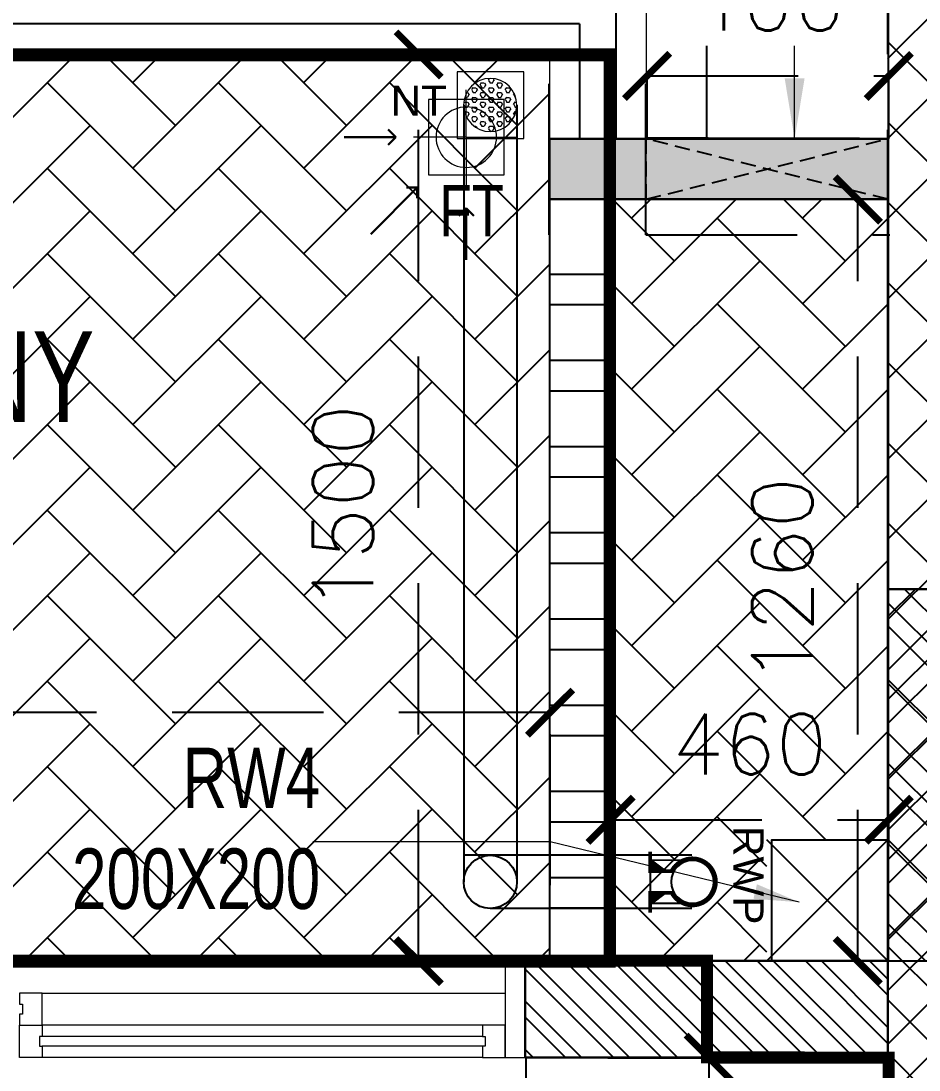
# Model space of a CAD drawing. Header units: millimetres. Extents: x 1135099 to 1230264, y -5736945 to -5695799.
# Drawn here: x 1224477 to 1225962, y -5710094 to -5708359 of the extents above; entities that cross this region are included whole.
import ezdxf

# ---------------------------------------------------------------- set-up
doc = ezdxf.new("R2010")
doc.units = ezdxf.units.MM
doc.header["$LTSCALE"] = 1000
doc.header["$MEASUREMENT"] = 0
for name, pattern in [('3BHK-A$0$AUDIT_D_120904163729-0', [0]), ('3BHK-A$0$HIDDEN', [0.375, 0.25, -0.125]), ('AUDIT_D_120904163729-0', [0]), ('T8(T9 IS SIMILAR) - DIMENSION & TEXTING$0$HIDDEN', [0.375, 0.25, -0.125]), ('T8(T9 IS SIMILAR) - DIMENSION & TEXTING$1$AUDIT_D_120904163729-0', [0]), ('T8(T9 IS SIMILAR) - TYPICAL FLOOR ELEVATION$1$AUDIT_D_120904163729-0', [0]), ('T8(T9 IS SIMILAR)$0$$0$HIDDEN', [0.375, 0.25, -0.125])]:
    doc.linetypes.add(name, pattern=pattern)
doc.layers.get('0').update_dxf_attribs({"linetype": 'AUDIT_D_120904163729-0'})
for name, color, linetype in [('3BHK-A$0$$1$CUT-OUT', 49, 'Continuous'), ('3BHK-A$0$A-DECK SUNK 125', 8, 'Continuous'), ('3BHK-A$0$A-Elev Feature-Chajja', 13, 'Continuous'), ('3BHK-A$0$A-HATCH -160', 251, '3BHK-A$0$AUDIT_D_120904163729-0'), ('3BHK-A$0$CUT-OUT', 49, 'Continuous'), ('3BHK-A$0$ELE 1', 1, 'Continuous'), ('T8(T9 IS SIMILAR) - DIMENSION & TEXTING$0$A-DIMENSIONS', 2, 'T8(T9 IS SIMILAR) - DIMENSION & TEXTING$0$HIDDEN'), ('T8(T9 IS SIMILAR) - DIMENSION & TEXTING$0$A-PLUMBING', 7, 'T8(T9 IS SIMILAR) - DIMENSION & TEXTING$1$AUDIT_D_120904163729-0'), ('T8(T9 IS SIMILAR) - DIMENSION & TEXTING$0$RAILING', 35, 'Continuous'), ('T8(T9 IS SIMILAR) - DIMENSION & TEXTING$0$U-TI-EXT-PIPE', 7, 'Continuous'), ('T8(T9 IS SIMILAR) - DIMENSION & TEXTING$0$U-TI-EXT-SUP', 7, 'Continuous'), ('T8(T9 IS SIMILAR) - DIMENSION & TEXTING$0$U-TI-NT', 7, 'Continuous'), ('T8(T9 IS SIMILAR) - DIMENSION & TEXTING$0$U-TI-TEXT', 7, 'Continuous'), ('T8(T9 IS SIMILAR) - DIMENSION & TEXTING$1$A-RWS NOS.', 1, 'T8(T9 IS SIMILAR) - DIMENSION & TEXTING$1$AUDIT_D_120904163729-0'), ('T8(T9 IS SIMILAR) - TYPICAL FLOOR ELEVATION$1$A-WALL HATCH', 252, 'T8(T9 IS SIMILAR) - TYPICAL FLOOR ELEVATION$1$AUDIT_D_120904163729-0'), ('T8(T9 IS SIMILAR) - TYPICAL FLOOR ELEVATION$1$A-WALL-FEATURES', 6, 'T8(T9 IS SIMILAR) - TYPICAL FLOOR ELEVATION$1$AUDIT_D_120904163729-0'), ('T8(T9 IS SIMILAR)$0$S-BEAM', 20, 'T8(T9 IS SIMILAR)$0$$0$HIDDEN')]:
    doc.layers.add(name, color=color, linetype=linetype)
for name, color, linetype, lineweight in [('3BHK-A$0$a-TOI-fixtures', 251, 'Continuous', 0), ('3BHK-A$0$A-WALL- 160', 6, 'Continuous', 30), ('3BHK-A$0$D&W', 8, 'Continuous', 25), ('3BHK-A$0$Ele', 8, 'Continuous', 15), ('3BHK-A$0$Window', 4, 'Continuous', 20), ('T8(T9 IS SIMILAR) - DIMENSION & TEXTING$1$a-Text', 4, 'Continuous', 0), ('T8(T9 IS SIMILAR) - DIMENSION & TEXTING$1$R0-18-10-2014-T1-1st Podium Floor Plan$0$Text', 2, 'Continuous', 0), ('T8(T9 IS SIMILAR)$0$D&W', 8, 'Continuous', 25)]:
    doc.layers.add(name, color=color, linetype=linetype, lineweight=lineweight)
doc.layers.add('A-RERA CARPET AREA', color=30, linetype='Continuous', plot=False)
doc.layers.add('T8(T9 IS SIMILAR) - DIMENSION & TEXTING$0$U-IPD-75mm RWP PIPE', color=7, linetype='Continuous', true_color=0x2a00ff)
doc.styles.add('3BHK-A$0$Romans 1', font='romans.shx', dxfattribs={"height": 100})
doc.styles.add('T8(T9 IS SIMILAR) - DIMENSION & TEXTING$0$arial', font='sanss___.ttf')
doc.styles.add('T8(T9 IS SIMILAR) - DIMENSION & TEXTING$0$Romans 1', font='romans.shx', dxfattribs={"height": 100})
doc.styles.add('T8(T9 IS SIMILAR) - DIMENSION & TEXTING$1$ARIAL ARROW', font='swisscl.ttf')
doc.styles.add('T8(T9 IS SIMILAR) - DIMENSION & TEXTING$1$Tahoma', font='tahoma.ttf')
doc.dimstyles.new('3BHK-A$0$ALPINE S', dxfattribs={"dimscale": 0, "dimtxt": 100, "dimasz": 75, "dimexe": 0, "dimexo": 0, "dimgap": 75, "dimtad": 1, "dimdec": 0, "dimzin": 0, "dimdsep": 46, "dimtxsty": '3BHK-A$0$Romans 1', "dimblk": '3BHK-A$0$_ArchTick', "dimcen": 0.09, "dimclrd": 256, "dimclre": 256, "dimclrt": 7, "dimadec": 0, "dimazin": 0, "dimtfac": 1, "dimtdec": 0, "dimtofl": 0, "dimtmove": 1, "dimatfit": 0, "dimldrblk": '3BHK-A$0$_Open90', "dimfxl": 1, "dimtolj": 1, "dimtzin": 0, "dimarcsym": 0})
doc.dimstyles.new('T8(T9 IS SIMILAR) - DIMENSION & TEXTING$0$ALPINE S', dxfattribs={"dimscale": 0, "dimtxt": 100, "dimasz": 75, "dimexe": 0, "dimexo": 0, "dimgap": 75, "dimtad": 1, "dimdec": 0, "dimzin": 0, "dimdsep": 46, "dimtxsty": 'T8(T9 IS SIMILAR) - DIMENSION & TEXTING$0$Romans 1', "dimblk": 'T8(T9 IS SIMILAR) - DIMENSION & TEXTING$0$_ArchTick', "dimcen": 0.09, "dimclrd": 256, "dimclre": 256, "dimclrt": 7, "dimadec": 0, "dimazin": 0, "dimtfac": 1, "dimtdec": 0, "dimtofl": 0, "dimtmove": 1, "dimatfit": 0, "dimldrblk": 'T8(T9 IS SIMILAR) - DIMENSION & TEXTING$0$_Open90', "dimfxl": 1, "dimtolj": 1, "dimtzin": 0, "dimarcsym": 0})
doc.dimstyles.new('T8(T9 IS SIMILAR) - DIMENSION & TEXTING$1$SAMATA STD', dxfattribs={"dimtxt": 100, "dimasz": 50, "dimexe": 50, "dimexo": 50, "dimgap": 10, "dimtad": 0, "dimdec": 0, "dimrnd": 5, "dimzin": 0, "dimdsep": 46, "dimtxsty": 'T8(T9 IS SIMILAR) - DIMENSION & TEXTING$1$Tahoma', "dimblk": 'T8(T9 IS SIMILAR) - DIMENSION & TEXTING$1$_Origin2', "dimcen": -50, "dimdle": 50, "dimclrd": 7, "dimclre": 7, "dimclrt": 7, "dimadec": 0, "dimazin": 0, "dimtfac": 1, "dimtdec": 0, "dimtmove": 1, "dimatfit": 3, "dimfxl": 150, "dimtfill": 1, "dimtolj": 1, "dimtzin": 0, "dimlwd": -1, "dimlwe": -1, "dimarcsym": 0})

# ---------------------------------------------------------------- blocks, each defined once
blk = doc.blocks.new('T8(T9 IS SIMILAR) - DIMENSION & TEXTING$0$_ArchTick')
at = {"color": 0, "linetype": 'ByBlock', "const_width": 0.15}
blk.add_lwpolyline([(-0.5, -0.5), (0.5, 0.5)], dxfattribs=at)
blk = doc.blocks.new('*D432')
at = {"layer": 'T8(T9 IS SIMILAR) - DIMENSION & TEXTING$0$A-DIMENSIONS', "linetype": 'T8(T9 IS SIMILAR) - DIMENSION & TEXTING$0$HIDDEN', "lineweight": -2, "transparency": 16777216}
for p, q in [((1222511.9, -5709788.3), (1222511.9, -5709502.9)), ((1225352, -5709788.3), (1225352, -5709502.9))]:
    blk.add_line(p, q, dxfattribs=at)
at = {"layer": 'T8(T9 IS SIMILAR) - DIMENSION & TEXTING$0$A-DIMENSIONS', "lineweight": -2, "transparency": 16777216}
blk.add_line((1225352, -5709502.9), (1222511.9, -5709502.9), dxfattribs=at)
at = {"layer": 'T8(T9 IS SIMILAR) - DIMENSION & TEXTING$0$A-DIMENSIONS', "linetype": 'ByBlock', "lineweight": -2, "transparency": 16777216, "xscale": 75, "yscale": 75, "zscale": 75, "rotation": 180}
blk.add_blockref('T8(T9 IS SIMILAR) - DIMENSION & TEXTING$0$_ArchTick', (1222511.9, -5709502.9), dxfattribs=at)
at = {"layer": 'T8(T9 IS SIMILAR) - DIMENSION & TEXTING$0$A-DIMENSIONS', "linetype": 'ByBlock', "lineweight": -2, "transparency": 16777216, "xscale": 75, "yscale": 75, "zscale": 75}
blk.add_blockref('T8(T9 IS SIMILAR) - DIMENSION & TEXTING$0$_ArchTick', (1225352, -5709502.9), dxfattribs=at)
at = {"layer": 'T8(T9 IS SIMILAR) - DIMENSION & TEXTING$0$A-DIMENSIONS', "color": 7, "linetype": 'ByBlock', "transparency": 16777216, "insert": (1223931.9, -5709377.9), "char_height": 100, "attachment_point": 5, "style": 'T8(T9 IS SIMILAR) - DIMENSION & TEXTING$0$Romans 1'}
blk.add_mtext('\\A1;2840', dxfattribs=at)
blk = doc.blocks.new('T8(T9 IS SIMILAR) - DIMENSION & TEXTING$0$_Open90')
at = {"color": 0, "linetype": 'ByBlock', "lineweight": -2}
for p, q in [((-0.5, 0.5), (0, 0)), ((0, 0), (-1, 0)), ((0, 0), (-0.5, -0.5))]:
    blk.add_line(p, q, dxfattribs=at)
blk = doc.blocks.new('*D433')
at = {"layer": 'T8(T9 IS SIMILAR) - DIMENSION & TEXTING$0$A-DIMENSIONS', "linetype": 'T8(T9 IS SIMILAR) - DIMENSION & TEXTING$0$HIDDEN', "lineweight": -2, "transparency": 16777216}
for p, q in [((1225319, -5708414), (1225134.5, -5708414)), ((1225319, -5709913.9), (1225134.5, -5709913.9))]:
    blk.add_line(p, q, dxfattribs=at)
at = {"layer": 'T8(T9 IS SIMILAR) - DIMENSION & TEXTING$0$A-DIMENSIONS', "lineweight": -2, "transparency": 16777216}
blk.add_line((1225134.5, -5709913.9), (1225134.5, -5708414), dxfattribs=at)
at = {"layer": 'T8(T9 IS SIMILAR) - DIMENSION & TEXTING$0$A-DIMENSIONS', "linetype": 'ByBlock', "lineweight": -2, "transparency": 16777216, "xscale": 75, "yscale": 75, "zscale": 75}
for p, rotation in [((1225134.5, -5708414), 90), ((1225134.5, -5709913.9), 270)]:
    blk.add_blockref('T8(T9 IS SIMILAR) - DIMENSION & TEXTING$0$_ArchTick', p, dxfattribs=dict(at, rotation=rotation))
at = {"layer": 'T8(T9 IS SIMILAR) - DIMENSION & TEXTING$0$A-DIMENSIONS', "color": 7, "linetype": 'ByBlock', "transparency": 16777216, "insert": (1225009.5, -5709163.9), "char_height": 100, "attachment_point": 5, "rotation": 90, "style": 'T8(T9 IS SIMILAR) - DIMENSION & TEXTING$0$Romans 1'}
blk.add_mtext('\\A1;1500', dxfattribs=at)
blk = doc.blocks.new('*D434')
at = {"layer": 'T8(T9 IS SIMILAR) - DIMENSION & TEXTING$0$A-DIMENSIONS', "linetype": 'T8(T9 IS SIMILAR) - DIMENSION & TEXTING$0$HIDDEN', "lineweight": -2, "transparency": 16777216}
for p, q in [((1225452, -5709722), (1225452, -5709680)), ((1225912, -5709722), (1225912, -5709680))]:
    blk.add_line(p, q, dxfattribs=at)
at = {"layer": 'T8(T9 IS SIMILAR) - DIMENSION & TEXTING$0$A-DIMENSIONS', "lineweight": -2, "transparency": 16777216}
blk.add_line((1225452, -5709680), (1225912, -5709680), dxfattribs=at)
at = {"layer": 'T8(T9 IS SIMILAR) - DIMENSION & TEXTING$0$A-DIMENSIONS', "linetype": 'ByBlock', "lineweight": -2, "transparency": 16777216, "xscale": 75, "yscale": 75, "zscale": 75, "rotation": 180}
blk.add_blockref('T8(T9 IS SIMILAR) - DIMENSION & TEXTING$0$_ArchTick', (1225452, -5709680), dxfattribs=at)
at = {"layer": 'T8(T9 IS SIMILAR) - DIMENSION & TEXTING$0$A-DIMENSIONS', "linetype": 'ByBlock', "lineweight": -2, "transparency": 16777216, "xscale": 75, "yscale": 75, "zscale": 75}
blk.add_blockref('T8(T9 IS SIMILAR) - DIMENSION & TEXTING$0$_ArchTick', (1225912, -5709680), dxfattribs=at)
at = {"layer": 'T8(T9 IS SIMILAR) - DIMENSION & TEXTING$0$A-DIMENSIONS', "color": 7, "linetype": 'ByBlock', "transparency": 16777216, "insert": (1225682, -5709555), "char_height": 100, "attachment_point": 5, "style": 'T8(T9 IS SIMILAR) - DIMENSION & TEXTING$0$Romans 1'}
blk.add_mtext('\\A1;460', dxfattribs=at)
blk = doc.blocks.new('*D435')
at = {"layer": 'T8(T9 IS SIMILAR) - DIMENSION & TEXTING$0$A-DIMENSIONS', "linetype": 'T8(T9 IS SIMILAR) - DIMENSION & TEXTING$0$HIDDEN', "lineweight": -2, "transparency": 16777216}
for p, q in [((1225876.1, -5708653.9), (1225860.9, -5708653.9)), ((1225876.1, -5709913.9), (1225860.9, -5709913.9))]:
    blk.add_line(p, q, dxfattribs=at)
at = {"layer": 'T8(T9 IS SIMILAR) - DIMENSION & TEXTING$0$A-DIMENSIONS', "lineweight": -2, "transparency": 16777216}
blk.add_line((1225860.9, -5709913.9), (1225860.9, -5708653.9), dxfattribs=at)
at = {"layer": 'T8(T9 IS SIMILAR) - DIMENSION & TEXTING$0$A-DIMENSIONS', "linetype": 'ByBlock', "lineweight": -2, "transparency": 16777216, "xscale": 75, "yscale": 75, "zscale": 75}
for p, rotation in [((1225860.9, -5708653.9), 90), ((1225860.9, -5709913.9), 270)]:
    blk.add_blockref('T8(T9 IS SIMILAR) - DIMENSION & TEXTING$0$_ArchTick', p, dxfattribs=dict(at, rotation=rotation))
at = {"layer": 'T8(T9 IS SIMILAR) - DIMENSION & TEXTING$0$A-DIMENSIONS', "color": 7, "linetype": 'ByBlock', "transparency": 16777216, "insert": (1225735.9, -5709283.9), "char_height": 100, "attachment_point": 5, "rotation": 90, "style": 'T8(T9 IS SIMILAR) - DIMENSION & TEXTING$0$Romans 1'}
blk.add_mtext('\\A1;1260', dxfattribs=at)
blk = doc.blocks.new('*D449')
at = {"layer": 'T8(T9 IS SIMILAR) - DIMENSION & TEXTING$0$A-DIMENSIONS', "linetype": 'T8(T9 IS SIMILAR) - DIMENSION & TEXTING$0$HIDDEN', "lineweight": -2, "transparency": 16777216}
for p, q in [((1225311.9, -5710073.7), (1225311.9, -5710386.4)), ((1225911.9, -5710073.9), (1225911.9, -5710386.4))]:
    blk.add_line(p, q, dxfattribs=at)
at = {"layer": 'T8(T9 IS SIMILAR) - DIMENSION & TEXTING$0$A-DIMENSIONS', "lineweight": -2, "transparency": 16777216}
blk.add_line((1225311.9, -5710386.4), (1225911.9, -5710386.4), dxfattribs=at)
at = {"layer": 'T8(T9 IS SIMILAR) - DIMENSION & TEXTING$0$A-DIMENSIONS', "linetype": 'ByBlock', "lineweight": -2, "transparency": 16777216, "xscale": 75, "yscale": 75, "zscale": 75, "rotation": 180}
blk.add_blockref('T8(T9 IS SIMILAR) - DIMENSION & TEXTING$0$_ArchTick', (1225311.9, -5710386.4), dxfattribs=at)
at = {"layer": 'T8(T9 IS SIMILAR) - DIMENSION & TEXTING$0$A-DIMENSIONS', "linetype": 'ByBlock', "lineweight": -2, "transparency": 16777216, "xscale": 75, "yscale": 75, "zscale": 75}
blk.add_blockref('T8(T9 IS SIMILAR) - DIMENSION & TEXTING$0$_ArchTick', (1225911.9, -5710386.4), dxfattribs=at)
at = {"layer": 'T8(T9 IS SIMILAR) - DIMENSION & TEXTING$0$A-DIMENSIONS', "color": 7, "linetype": 'ByBlock', "transparency": 16777216, "insert": (1225611.9, -5710261.4), "char_height": 100, "attachment_point": 5, "style": 'T8(T9 IS SIMILAR) - DIMENSION & TEXTING$0$Romans 1'}
blk.add_mtext('\\A1;600', dxfattribs=at)
blk = doc.blocks.new('*D392')
at = {"layer": 'T8(T9 IS SIMILAR) - DIMENSION & TEXTING$0$A-DIMENSIONS', "linetype": 'T8(T9 IS SIMILAR) - DIMENSION & TEXTING$0$HIDDEN', "lineweight": -2, "transparency": 16777216}
for p, q in [((1225447.5, -5710073.7), (1225614.3, -5710073.7)), ((1225447.5, -5714748.5), (1225614.3, -5714748.5))]:
    blk.add_line(p, q, dxfattribs=at)
at = {"layer": 'T8(T9 IS SIMILAR) - DIMENSION & TEXTING$0$A-DIMENSIONS', "lineweight": -2, "transparency": 16777216}
blk.add_line((1225614.3, -5710073.7), (1225614.3, -5714748.5), dxfattribs=at)
at = {"layer": 'T8(T9 IS SIMILAR) - DIMENSION & TEXTING$0$A-DIMENSIONS', "linetype": 'ByBlock', "lineweight": -2, "transparency": 16777216, "xscale": 75, "yscale": 75, "zscale": 75}
for p, rotation in [((1225614.3, -5710073.7), 90), ((1225614.3, -5714748.5), 270)]:
    blk.add_blockref('T8(T9 IS SIMILAR) - DIMENSION & TEXTING$0$_ArchTick', p, dxfattribs=dict(at, rotation=rotation))
at = {"layer": 'T8(T9 IS SIMILAR) - DIMENSION & TEXTING$0$A-DIMENSIONS', "color": 7, "linetype": 'ByBlock', "transparency": 16777216, "insert": (1225489.3, -5712411.1), "char_height": 100, "attachment_point": 5, "rotation": 90, "style": 'T8(T9 IS SIMILAR) - DIMENSION & TEXTING$0$Romans 1'}
blk.add_mtext('\\A1;4675', dxfattribs=at)
blk = doc.blocks.new('*U192')
at = {"layer": 'T8(T9 IS SIMILAR) - DIMENSION & TEXTING$0$RAILING', "color": 8, "linetype": 'Continuous'}
for points in [[(0.675, 0.4), (0.857, 0.882), (0.311, 0.159)], [(0.675, 0.4), (0.311, 0.159), (0.857, 0.159)], [(0.675, 0.4), (0.857, 0.159), (0.857, 0.882)]]:
    blk.add_solid(points, dxfattribs=at)
blk = doc.blocks.new('*U193')
at = {"layer": 'T8(T9 IS SIMILAR) - DIMENSION & TEXTING$0$RAILING', "color": 8, "linetype": 'Continuous', "extrusion": (0, 0, -1)}
for points in [[(-3.339, 0.4), (-3.157, 0.882), (-3.703, 0.159)], [(-3.339, 0.4), (-3.157, 0.159), (-3.157, 0.882)], [(-3.339, 0.4), (-3.703, 0.159), (-3.157, 0.159)]]:
    blk.add_solid(points, dxfattribs=at)
blk = doc.blocks.new('T8(T9 IS SIMILAR) - DIMENSION & TEXTING$0$SUP')
at = {"layer": 'T8(T9 IS SIMILAR) - DIMENSION & TEXTING$0$U-TI-EXT-SUP', "color": 1, "ltscale": 5}
for p, q in [((13177.168, -14122.156), (13177.168, -14125.488)), ((13180.612, -14122.156), (13180.612, -14125.488))]:
    blk.add_line(p, q, dxfattribs=at)
at = {"layer": 'T8(T9 IS SIMILAR) - DIMENSION & TEXTING$0$U-TI-EXT-SUP', "color": 8}
for p, q in [((13177.43, -14125.363), (13177.904, -14124.736)), ((13177.9, -14124.729), (13177.9, -14125.363)), ((13177.9, -14125.363), (13177.43, -14125.363))]:
    blk.add_line(p, q, dxfattribs=at)
at = {"layer": 'T8(T9 IS SIMILAR) - DIMENSION & TEXTING$0$U-TI-EXT-SUP', "color": 7}
blk.add_line((13179.751, -14125.488), (13178.029, -14125.488), dxfattribs=at)
at = {"layer": 'T8(T9 IS SIMILAR) - DIMENSION & TEXTING$0$U-TI-EXT-SUP', "color": 7, "const_width": 0.3}
blk.add_lwpolyline([(13178.031, -14123.789, -4.115665), (13179.751, -14123.789, 0)], format="xyb", dxfattribs=at)
for points in [[(13178.033, -14124.35), (13177.162, -14125.5)], [(13178.029, -14125.488), (13178.029, -14123.703)], [(13179.747, -14124.35), (13180.618, -14125.5)], [(13179.751, -14123.703), (13179.751, -14125.488)], [(13176.451, -14125.488), (13178.181, -14125.488)], [(13179.602, -14125.488), (13181.305, -14125.488)]]:
    blk.add_lwpolyline(points, dxfattribs=at)
at = {"layer": 'T8(T9 IS SIMILAR) - DIMENSION & TEXTING$0$U-TI-EXT-SUP', "color": 1}
blk.add_circle((13178.891, -14122.123), 1.703, dxfattribs=at)
at = {"layer": 'T8(T9 IS SIMILAR) - DIMENSION & TEXTING$0$U-TI-EXT-SUP', "color": 7}
blk.add_ellipse((13178.889, -14122.156), major_axis=(-1.348, 1.348), ratio=1, start_param=2.825571, end_param=8.127392, dxfattribs=at)
at = {"layer": 'T8(T9 IS SIMILAR) - DIMENSION & TEXTING$0$U-TI-EXT-SUP', "color": 8, "linetype": 'Continuous', "xscale": 0.8610379049555374, "yscale": 0.8610379049555374, "zscale": 0.8610379049555374}
for name in ['*U192', '*U193']:
    blk.add_blockref(name, (13177.162, -14125.5), dxfattribs=at)
blk = doc.blocks.new('T8(T9 IS SIMILAR) - DIMENSION & TEXTING$0$NT')
at = {"layer": 'T8(T9 IS SIMILAR) - DIMENSION & TEXTING$1$a-Text', "lineweight": 0, "ltscale": 0.001}
h = blk.add_hatch(dxfattribs=at)
h.set_pattern_fill('HEX', color=6, scale=2, angle=90, style=0)
h.set_pattern_definition([(90, (757.184838, 130.392763), (-0.009976283, -1e-14), [0.00575981, -0.01151962]), (210, (757.184838, 130.392763), (0.00498814, -0.008639714), [0.00575981, -0.01151962]), (150, (757.184838, 130.398523), (-0.00498814, -0.008639714), [0.00575981, -0.01151962])])
h.paths.add_polyline_path([(756.5957, 132.1504, -1), (756.5957, 132.2604, -1)])
at = {"layer": 'T8(T9 IS SIMILAR) - DIMENSION & TEXTING$1$a-Text', "color": 6, "lineweight": 0}
for p, q in [((756.5266, 132.137), (756.5266, 132.2745)), ((756.5266, 132.2745), (756.6641, 132.2745)), ((756.6641, 132.2745), (756.6641, 132.137)), ((756.6641, 132.137), (756.5266, 132.137))]:
    blk.add_line(p, q, dxfattribs=at)
blk.add_circle((756.5957, 132.2054), 0.055, dxfattribs=at)
blk = doc.blocks.new('T8(T9 IS SIMILAR) - DIMENSION & TEXTING$0$A$C77D62699')
at = {"layer": 'T8(T9 IS SIMILAR) - DIMENSION & TEXTING$0$U-IPD-75mm RWP PIPE', "linetype": 'ByBlock', "elevation": 0}
for points in [[(17756.7, 5376.3), (17756.7, 4091.1)], [(17844.7, 5376.3), (17844.7, 4091.1)], [(18134.2, 4135.1), (17756.7, 4135.1)], [(18134.2, 4047.1), (17800.7, 4047.1)]]:
    blk.add_lwpolyline(points, dxfattribs=at)
at = {"layer": 'T8(T9 IS SIMILAR) - DIMENSION & TEXTING$0$U-IPD-75mm RWP PIPE', "linetype": 'ByBlock'}
blk.add_circle((17800.7, 4091.1, 0), 44, dxfattribs=at)
at = {"layer": 'T8(T9 IS SIMILAR) - DIMENSION & TEXTING$0$U-TI-EXT-PIPE', "xscale": -20.76416868124874, "yscale": 20.76416868124874, "zscale": 20.76416868124874, "rotation": 270.1240371321761}
blk.add_blockref('T8(T9 IS SIMILAR) - DIMENSION & TEXTING$0$SUP', (311960.8, -268922.1, 0), dxfattribs=at)
at = {"layer": 'T8(T9 IS SIMILAR) - DIMENSION & TEXTING$0$U-TI-NT', "color": 8, "lineweight": 0, "xscale": -800.000000005728, "yscale": 800.000000005728, "zscale": 800.000000005728, "rotation": 270.0005630017112}
blk.add_blockref('T8(T9 IS SIMILAR) - DIMENSION & TEXTING$0$NT', (-87957.7, -599901.3, 0), dxfattribs=at)
at = {"layer": 'T8(T9 IS SIMILAR) - DIMENSION & TEXTING$0$U-TI-TEXT', "style": 'T8(T9 IS SIMILAR) - DIMENSION & TEXTING$0$arial'}
blk.add_text('NT', height=50, dxfattribs=at).set_placement((17635.9, 5358.5, -0.4))
blk.add_text('RWP', height=50, rotation=270, dxfattribs=at).set_placement((18202.6, 4183.6, 0))
blk = doc.blocks.new('T8(T9 IS SIMILAR) - DIMENSION & TEXTING$1$_Origin2')
at = {"color": 0, "linetype": 'ByBlock', "lineweight": -2}
blk.add_line((-0.5, 0), (-1, 0), dxfattribs=at)
for radius in [0.5, 0.25]:
    blk.add_circle((0, 0), radius, dxfattribs=at)
blk = doc.blocks.new('*D338')
at = {"layer": 'T8(T9 IS SIMILAR) - DIMENSION & TEXTING$0$A-DIMENSIONS', "linetype": 'T8(T9 IS SIMILAR) - DIMENSION & TEXTING$0$HIDDEN', "lineweight": -2, "transparency": 16777216}
for p, q in [((1225512.2, -5708553.7), (1225512.2, -5708449.5)), ((1225912.2, -5708553.7), (1225912.2, -5708449.5))]:
    blk.add_line(p, q, dxfattribs=at)
at = {"layer": 'T8(T9 IS SIMILAR) - DIMENSION & TEXTING$0$A-DIMENSIONS', "lineweight": -2, "transparency": 16777216}
blk.add_line((1225512.2, -5708449.5), (1225912.2, -5708449.5), dxfattribs=at)
at = {"layer": 'T8(T9 IS SIMILAR) - DIMENSION & TEXTING$0$A-DIMENSIONS', "color": 7, "linetype": 'ByBlock', "transparency": 16777216, "insert": (1225712.2, -5708324.5), "char_height": 100, "attachment_point": 5, "style": 'T8(T9 IS SIMILAR) - DIMENSION & TEXTING$0$Romans 1', "bg_fill": 3, "box_fill_scale": 1.25, "bg_fill_color": 256, "bg_fill_true_color": 13158600, "bg_fill_transparency": 0}
blk.add_mtext('\\A1;400', dxfattribs=at)
at = {"layer": 'T8(T9 IS SIMILAR) - DIMENSION & TEXTING$0$A-DIMENSIONS', "linetype": 'ByBlock', "lineweight": -2, "transparency": 16777216, "xscale": 75, "yscale": 75, "zscale": 75, "rotation": 180}
blk.add_blockref('T8(T9 IS SIMILAR) - DIMENSION & TEXTING$0$_ArchTick', (1225512.2, -5708449.5), dxfattribs=at)
at = {"layer": 'T8(T9 IS SIMILAR) - DIMENSION & TEXTING$0$A-DIMENSIONS', "linetype": 'ByBlock', "lineweight": -2, "transparency": 16777216, "xscale": 75, "yscale": 75, "zscale": 75}
blk.add_blockref('T8(T9 IS SIMILAR) - DIMENSION & TEXTING$0$_ArchTick', (1225912.2, -5708449.5), dxfattribs=at)
blk = doc.blocks.new('3BHK-A$0$2400')
at = {"layer": '3BHK-A$0$Window', "color": 1, "lineweight": 13}
for p, q in [((1151176.5, -5692111.9), (1148842.5, -5692111.9)), ((1150411.2, -5692165.3), (1151176.5, -5692165.3)), ((1151139, -5692218.6), (1150411.2, -5692218.6)), ((1151139, -5692271.9), (1150411.2, -5692271.9))]:
    blk.add_line(p, q, dxfattribs=at)
at = {"layer": '3BHK-A$0$Window', "color": 5, "lineweight": 13}
for p, q in [((1151139, -5692237.2), (1150411.2, -5692237.2)), ((1151139, -5692253.3), (1150411.2, -5692253.3))]:
    blk.add_line(p, q, dxfattribs=at)
at = {"layer": '3BHK-A$0$Window', "color": 4, "lineweight": 13}
for points in [[(1151209.5, -5692111.9), (1151176.5, -5692111.9), (1151176.5, -5692271.9), (1151209.5, -5692271.9)], [(1150373.7, -5692200), (1150373.7, -5692218.6), (1150411.2, -5692218.6), (1150411.2, -5692165.3), (1150373.7, -5692165.3), (1150373.7, -5692183.8), (1150378.2, -5692183.8), (1150378.2, -5692200)], [(1150411.2, -5692253.3), (1150411.2, -5692271.9), (1150373.7, -5692271.9), (1150373.7, -5692218.6), (1150411.2, -5692218.6), (1150411.2, -5692237.2), (1150406.7, -5692237.2), (1150406.7, -5692253.3)], [(1151139, -5692253.3), (1151139, -5692271.9), (1151176.5, -5692271.9), (1151176.5, -5692218.6), (1151139, -5692218.6), (1151139, -5692237.2), (1151143.5, -5692237.2), (1151143.5, -5692253.3)]]:
    blk.add_lwpolyline(points, close=True, dxfattribs=at)
blk = doc.blocks.new('3BHK-A$0$_ArchTick')
at = {"color": 0, "linetype": 'ByBlock', "const_width": 0.15}
blk.add_lwpolyline([(-0.5, -0.5), (0.5, 0.5)], dxfattribs=at)
blk = doc.blocks.new('3BHK-A$0$_Open90')
at = {"color": 0, "linetype": 'ByBlock', "lineweight": -2}
for p, q in [((0, 0), (-1, 0)), ((-0.5, 0.5), (0, 0)), ((0, 0), (-0.5, -0.5))]:
    blk.add_line(p, q, dxfattribs=at)
blk = doc.blocks.new('T8(T9 IS SIMILAR) - TYPICAL FLOOR ELEVATION')
at = {"layer": 'T8(T9 IS SIMILAR) - TYPICAL FLOOR ELEVATION$1$A-WALL HATCH', "linetype": 'ByBlock'}
h = blk.add_hatch(dxfattribs=at)
h.set_pattern_fill('ANSI37', color=256, scale=750)
h.set_pattern_definition([(45, (-0.1, -0.21), (-66.2912607, 66.2912607), []), (135, (-0.1, -0.21), (-66.2912607, -66.2912607), [])])
h.paths.add_polyline_path([(1186632.3, -5709913.9), (1186432.3, -5709913.9), (1186432.3, -5708154.2), (1186632.3, -5708154.2)])
h.paths.add_polyline_path([(1190032.3, -5708154), (1190232.6, -5708154), (1190232.6, -5709913.7), (1190032.3, -5709913.7)])
h.paths.add_polyline_path([(1202792.3, -5700405.8), (1202592.3, -5700405.8), (1202592.3, -5701090.3), (1202792.3, -5701090.3)])
h.paths.add_polyline_path([(1209952.2, -5700405.8), (1209752.2, -5700405.8), (1209752.2, -5701092), (1209952.2, -5701092)])
h.paths.add_polyline_path([(1222512.1, -5708154), (1222311.7, -5708154), (1222311.7, -5709913.7), (1222512.1, -5709913.7)])
h.paths.add_polyline_path([(1225912.1, -5709913.9), (1226112.1, -5709913.9), (1226112.1, -5708154.2), (1225912.1, -5708154.2)])
h.paths.add_polyline_path([(1209852.3, -5729369.1), (1210052.3, -5729369.1), (1210052.3, -5728684.2), (1209852.3, -5728684.2)])
h.paths.add_polyline_path([(1202692.1, -5729369.1), (1202492, -5729369.1), (1202492, -5728684.2), (1202692.1, -5728684.2)])
at = {"layer": 'T8(T9 IS SIMILAR) - TYPICAL FLOOR ELEVATION$1$A-WALL-FEATURES', "linetype": 'ByBlock'}
blk.add_lwpolyline([(1222812.2, -5708554), (1222812.2, -5708153.6), (1225612.1, -5708153.6), (1225612.2, -5708553.9)], dxfattribs=at)
blk.add_lwpolyline([(1225912.2, -5709913.7), (1226112.2, -5709913.7), (1226112.2, -5708154), (1225912.2, -5708154)], close=True, dxfattribs=at)
blk = doc.blocks.new('T8(T9 IS SIMILAR) - DIMENSION & TEXTING')
at = {"layer": 'T8(T9 IS SIMILAR) - DIMENSION & TEXTING$0$A-PLUMBING', "linetype": 'ByBlock'}
blk.add_blockref('T8(T9 IS SIMILAR) - DIMENSION & TEXTING$0$A$C77D62699', (1207452.3, -5713874), dxfattribs=at)
at = {"layer": 'T8(T9 IS SIMILAR) - DIMENSION & TEXTING$1$A-RWS NOS.', "linetype": 'ByBlock', "insert": (1224971.7, -5709560.9), "char_height": 100, "width": 435.517, "attachment_point": 3, "style": 'T8(T9 IS SIMILAR) - DIMENSION & TEXTING$1$ARIAL ARROW'}
blk.add_mtext('RW4\\P200X200', dxfattribs=at)
at = {"layer": 'T8(T9 IS SIMILAR) - DIMENSION & TEXTING$1$a-Text', "style": 'T8(T9 IS SIMILAR) - DIMENSION & TEXTING$1$ARIAL ARROW'}
blk.add_text('BALCONY', height=150, dxfattribs=at).set_placement((1223863.6, -5709022.2, 0.5))
at = {"layer": 'T8(T9 IS SIMILAR) - DIMENSION & TEXTING$1$R0-18-10-2014-T1-1st Podium Floor Plan$0$Text', "linetype": 'ByBlock', "style": 'T8(T9 IS SIMILAR) - DIMENSION & TEXTING$1$ARIAL ARROW'}
blk.add_text('FT', height=85, dxfattribs=at).set_placement((1225169, -5708715))
at = {"layer": 'T8(T9 IS SIMILAR) - DIMENSION & TEXTING$0$A-DIMENSIONS', "linetype": 'ByBlock'}
for base, p1, p2, picture, middle in [((1225134.5, -5708414, 0.5), (1225319, -5709913.9, 0.5), (1225319, -5708414, 0.5), '*D433', (1225009.5, -5709163.9, 0.5)), ((1225860.9, -5708653.9, 0.5), (1225876.1, -5709913.9, 0.5), (1225876.1, -5708653.9, 0.5), '*D435', (1225735.9, -5709283.9, 0.5)), ((1225614.3, -5714748.5, 0.5), (1225447.5, -5710073.7, 1), (1225447.5, -5714748.5, 1), '*D392', (1225489.3, -5712411.1, 0.5))]:
    dim = blk.add_linear_dim(base=base, p1=p1, p2=p2, angle=90, dimstyle='T8(T9 IS SIMILAR) - DIMENSION & TEXTING$0$ALPINE S', override={"dimscale": 1, "dimfxl": 5, "dimarcsym": 1}, dxfattribs=at)
    dim.commit()
    dim.dimension.update_dxf_attribs({"geometry": picture, "text_midpoint": middle})
for base, p1, p2, picture, middle in [((1222511.9, -5709502.9, 0.5), (1225352, -5709788.3, 0.5), (1222511.9, -5709788.3, 0.5), '*D432', (1223931.9, -5709377.9, 0.5)), ((1225912, -5709680, 0.5), (1225452, -5709722, 0.5), (1225912, -5709722, 0.5), '*D434', (1225682, -5709555, 0.5)), ((1225911.9, -5710386.4, 0.5), (1225311.9, -5710073.7, 0.5), (1225911.9, -5710073.9, 0.5), '*D449', (1225611.9, -5710261.4, 0.5))]:
    dim = blk.add_linear_dim(base=base, p1=p1, p2=p2, dimstyle='T8(T9 IS SIMILAR) - DIMENSION & TEXTING$0$ALPINE S', override={"dimscale": 1, "dimfxl": 5, "dimarcsym": 1}, dxfattribs=at)
    dim.commit()
    dim.dimension.update_dxf_attribs({"geometry": picture, "text_midpoint": middle})
at = {"layer": 'T8(T9 IS SIMILAR) - DIMENSION & TEXTING$1$R0-18-10-2014-T1-1st Podium Floor Plan$0$Text'}
for points, override in [([(1225756.3, -5708553.7), (1225756.3, -5708254.5), (1225756.3, -5708014.3)], {"dimscale": 1, "dimasz": 100, "dimclrd": 2, "dimfxlon": 1, "dimarcsym": 1}), ([(1225764, -5709816.5), (1225352, -5709716.4), (1224959.7, -5709716.4)], {"dimasz": 75, "dimclrd": 2, "dimfxlon": 1, "dimarcsym": 1})]:
    blk.add_leader(points, dimstyle='T8(T9 IS SIMILAR) - DIMENSION & TEXTING$1$SAMATA STD', override=override, dxfattribs=at)
at = {"layer": 'T8(T9 IS SIMILAR) - DIMENSION & TEXTING$0$A-DIMENSIONS', "linetype": 'ByBlock'}
dim = blk.add_linear_dim(base=(1225912.2, -5708449.5), p1=(1225512.2, -5708553.7, 1.1), p2=(1225912.2, -5708553.7), dimstyle='T8(T9 IS SIMILAR) - DIMENSION & TEXTING$0$ALPINE S', override={"dimscale": 1, "dimfxl": 5, "dimtfill": 1, "dimarcsym": 1}, dxfattribs=at)
dim.commit()
dim.dimension.update_dxf_attribs({"geometry": '*D338', "text_midpoint": (1225712.2, -5708449.5), "dimtype": 128})
blk = doc.blocks.new('3BHK-A$0$A$C1DA736AB')
at = {"layer": '3BHK-A$0$a-TOI-fixtures', "linetype": 'ByBlock'}
for points in [[(117, 0.4, 0), (202.3, 0.4, 0)], [(81.7, -82.8, 0), (158.2, -159.9, 0)], [(0.4, -117, 0), (0.4, -202.3, 0)]]:
    blk.add_leader(points, dimstyle='3BHK-A$0$ALPINE S', override={"dimscale": 1, "dimasz": 25, "dimtad": 0, "dimfxl": 5, "dimtfill": 1, "dimarcsym": 1}, dxfattribs=at)
blk = doc.blocks.new('3BHK-A$0$Type-A-First Floor Plan-bottom-up$0$FLOOR TRAP-flat-6')
at = {"layer": '3BHK-A$0$a-TOI-fixtures'}
h = blk.add_hatch(dxfattribs=at)
h.set_pattern_fill('ACET-2D-_USER', color=256, scale=20, angle=45, style=0, double=1, pattern_type=0)
h.set_pattern_definition([(45, (-789896.981, 5385770.066), (-14.142135624, 14.142135624), []), (135, (-789896.981, 5385770.066), (-14.142135624, -14.142135624), [])])
edge = h.paths.add_edge_path()
edge.add_arc((150, 150), 50, 0, 360)
for q in [(150, 228.6), (67.6, 150), (237.4, 150), (150, 63.6)]:
    blk.add_line((150, 150), q, dxfattribs=at)
blk.add_lwpolyline([(87.5, 212.5), (212.5, 212.5), (212.5, 87.5), (87.5, 87.5)], close=True, dxfattribs=at)
blk.add_circle((150, 150), 50, dxfattribs=at)
at = {"layer": '3BHK-A$0$A-WALL- 160', "linetype": 'ByBlock'}
blk.add_blockref('3BHK-A$0$A$C1DA736AB', (149.6, 149.6, 0), dxfattribs=at)
blk = doc.blocks.new('3BHK-A')
at = {"layer": '3BHK-A$0$A-DECK SUNK 125'}
h = blk.add_hatch(dxfattribs=at)
h.set_pattern_fill('AR-HBONE', color=256, scale=25)
h.set_pattern_definition([(45, (25997.86, -10382.14), (1e-14, 141.4213562), [300, -100]), (135, (26068.57, -10311.43), (1e-14, 141.4213562), [300, -100])])
h.paths.add_polyline_path([(1187192.4, -5708413.7), (1189472.4, -5708413.6), (1189472.4, -5708714), (1190032.4, -5708714), (1190032.4, -5709913.5), (1187192.3, -5709913.5)])
h = blk.add_hatch(dxfattribs=at)
h.set_pattern_fill('AR-HBONE', color=256, scale=25)
edge = h.paths.add_edge_path(flags=17)
edge.add_arc((1186782.7, -5709763.7), 13, 0, 360)
h.paths.add_polyline_path([(1187092.7, -5709913.7), (1186832.7, -5709913.7), (1186832.7, -5709713.7), (1186632.7, -5709713.7), (1186632.7, -5708653.7), (1187092.7, -5708653.7)])
at = {"layer": '3BHK-A$0$A-HATCH -160', "linetype": 'ByBlock'}
h = blk.add_hatch(dxfattribs=at)
h.set_pattern_fill('ZIGZAG', color=256, scale=250)
h.set_pattern_definition([(9e-15, (1e-08, 0), (31.25, 31.25), [31.25, -31.25]), (90, (31.25, 0), (-31.25, 31.25), [31.25, -31.25])])
h.paths.add_polyline_path([(1185182.8, -5714749.5), (1186532.7, -5714749.5), (1186532.7, -5714149.5), (1186632.7, -5714149.5), (1186632.7, -5714749.5), (1188712.7, -5714749.5), (1188712.7, -5714049.5), (1189032.5, -5714049.5), (1189032.5, -5714149.5), (1188812.7, -5714149.5), (1188812.7, -5715449.5), (1189032.5, -5715449.5), (1189032.5, -5715549.5), (1188712.7, -5715549.5), (1188712.7, -5714849.5), (1186632.7, -5714849.5), (1186632.7, -5715664.5), (1186532.7, -5715664.5), (1186532.7, -5714849.5), (1185182.8, -5714849.5)])
h.paths.add_polyline_path([(1185182.8, -5713249.5), (1185782.7, -5713249.5), (1185782.7, -5713149.5), (1185182.8, -5713149.5)])
h.paths.add_polyline_path([(1186532.7, -5710699.5), (1186632.7, -5710699.5), (1186632.7, -5713249.5), (1186532.7, -5713249.5)])
h.paths.add_polyline_path([(1186532.7, -5717399.5), (1186632.7, -5717399.5), (1186632.7, -5716414.5), (1186532.7, -5716414.5)])
h.paths.add_polyline_path([(1194902.2, -5715375), (1194082.3, -5715375), (1194082.3, -5715475), (1194902.2, -5715475)])
h.paths.add_polyline_path([(1195782.2, -5715375), (1196682.2, -5715375), (1196682.2, -5715475), (1195782.2, -5715475)])
h.paths.add_polyline_path([(1194132.5, -5714149.9), (1196532.4, -5714149.9), (1196532.4, -5714049.9), (1194132.5, -5714049.9)])
h.paths.add_polyline_path([(1197432.4, -5711800.2), (1197532.4, -5711800.2), (1197532.4, -5714149.9), (1197432.4, -5714149.9)])
h.paths.add_polyline_path([(1198282.4, -5714149.9), (1198958.7, -5714149.9), (1198958.7, -5714049.9), (1198282.4, -5714049.9)])
h.paths.add_polyline_path([(1196871.9, -5720208.6), (1196082.2, -5720209.7), (1196082.3, -5720109.7), (1196082.2, -5720109.7), (1196182.2, -5720109.7), (1196871.9, -5720108.6)])
h.paths.add_polyline_path([(1193397.2, -5709939.9), (1193882.3, -5709939.6), (1193882.3, -5710040.1), (1193397.3, -5710040.1)])
h.paths.add_polyline_path([(1186632.7, -5708554.7), (1187192.3, -5708554.8), (1187192.3, -5708654.7), (1186632.7, -5708654.7)])
h.paths.add_polyline_path([(1194182.3, -5715724), (1194082.3, -5715724), (1194082.3, -5715474), (1194182.3, -5715474)])
h = blk.add_hatch(dxfattribs=at)
h.set_pattern_fill('ANSI37', color=256, scale=500)
h.set_pattern_definition([(45, (-0.65, 1286.84), (-44.1941738, 44.1941738), []), (135, (-0.65, 1286.84), (-44.1941738, -44.1941738), [])])
h.paths.add_polyline_path([(1186432.8, -5709298.6), (1186632.7, -5709298.6), (1186632.7, -5710698.5), (1186432.9, -5710698.5)])
h = blk.add_hatch(dxfattribs=at)
h.set_pattern_fill('ANSI32', color=256, scale=150)
h.set_pattern_definition([(45, (-0.65, 1285.594), (-39.77475644, 39.77475644), []), (45, (25.864, 1285.594), (-39.77475644, 39.77475644), [])])
h.paths.add_polyline_path([(1186632.7, -5710074.9), (1187232.7, -5710074.9), (1187232.7, -5709914.9), (1186632.7, -5709914.9)])
at = {"color": 5, "linetype": '3BHK-A$0$HIDDEN', "ltscale": 0.1}
for p, q in [((1187032.4, -5708653.7, 0.6), (1186632.7, -5708553.7, 0.6)), ((1186632.7, -5708653.7), (1187032.4, -5708553.7, 0.6))]:
    blk.add_line(p, q, dxfattribs=at)
at = {"color": 5, "linetype": '3BHK-A$0$HIDDEN', "ltscale": 0.1, "elevation": 0.6}
blk.add_lwpolyline([(1187032.4, -5708553.7), (1186632.7, -5708553.7), (1186632.7, -5708653.7), (1187032.4, -5708653.7)], close=True, dxfattribs=at)
at = {"layer": '3BHK-A$0$$1$CUT-OUT', "elevation": 0}
blk.add_lwpolyline([(1187192.3, -5708653.7), (1187192.3, -5709913.7), (1187092.3, -5709913.6), (1187092.4, -5708653.7)], close=True, dxfattribs=at)
blk.add_lwpolyline([(1187092.3, -5709913.7), (1187092.4, -5708653.7)], dxfattribs=at)
at = {"layer": '3BHK-A$0$A-Elev Feature-Chajja', "color": 4, "elevation": 0}
for points in [[(1187192.3, -5708828.1), (1187092.3, -5708828.1), (1187092.3, -5708778.1), (1187192.3, -5708778.1)], [(1187192.3, -5708970.7), (1187092.3, -5708970.7), (1187092.3, -5708920.7), (1187192.3, -5708920.7)], [(1187192.3, -5709113.2), (1187092.3, -5709113.2), (1187092.3, -5709063.2), (1187192.3, -5709063.2)], [(1187192.3, -5709255.8), (1187092.3, -5709255.8), (1187092.3, -5709205.8), (1187192.3, -5709205.8)], [(1187192.3, -5709398.4), (1187092.3, -5709398.4), (1187092.3, -5709348.4), (1187192.3, -5709348.4)], [(1187192.3, -5709540.9), (1187092.3, -5709540.9), (1187092.3, -5709491), (1187192.3, -5709491)], [(1187192.3, -5709683.5), (1187092.3, -5709683.5), (1187092.3, -5709633.5), (1187192.3, -5709633.5)], [(1187192.3, -5709826.1), (1187092.3, -5709826.1), (1187092.3, -5709776.1), (1187192.3, -5709776.1)]]:
    blk.add_lwpolyline(points, close=True, dxfattribs=at)
at = {"layer": '3BHK-A$0$A-WALL- 160', "linetype": 'ByBlock'}
for p, q in [((1186632.7, -5709298.6), (1186432.7, -5709298.6)), ((1186632.7, -5710698.5), (1186632.7, -5709298.6)), ((1187232.7, -5709914.1, 0), (1187232.7, -5710073.7, 0)), ((1187232.7, -5710073.7, 0), (1186632.7, -5710073.7, 0))]:
    blk.add_line(p, q, dxfattribs=at)
blk.add_lwpolyline([(1186632.7, -5708553.6), (1187192.3, -5708553.7), (1187192.3, -5708653.7), (1186632.7, -5708653.7)], close=True, dxfattribs=at)
at = {"layer": '3BHK-A$0$A-WALL- 160', "linetype": 'ByBlock', "elevation": 0}
blk.add_lwpolyline([(1187232.7, -5709913.7), (1186632.8, -5709913.7)], dxfattribs=at)
at = {"layer": '3BHK-A$0$CUT-OUT'}
blk.add_lwpolyline([(1187092.7, -5709913.7), (1186824.7, -5709913.7), (1186824.7, -5709713.7), (1186632.7, -5709713.7), (1186632.7, -5708653.7), (1187092.7, -5708653.7)], close=True, dxfattribs=at)
at = {"layer": '3BHK-A$0$CUT-OUT', "linetype": 'ByBlock', "elevation": 0.6}
blk.add_lwpolyline([(1186632.7, -5709913.7), (1186832.7, -5709713.7)], dxfattribs=at)
at = {"layer": '3BHK-A$0$CUT-OUT', "linetype": 'ByBlock'}
blk.add_lwpolyline([(1186632.7, -5709713.7), (1186832.7, -5709913.7)], dxfattribs=at)
at = {"layer": '3BHK-A$0$D&W', "linetype": 'ByBlock'}
blk.add_line((1187192.4, -5708413.7, 0), (1189472.4, -5708413.7, 0), dxfattribs=at)
at = {"layer": '3BHK-A$0$Ele'}
for p, q in [((1187032.4, -5708253.7, 0), (1187032.4, -5708553.7, 0.6)), ((1187192.4, -5708413.7, 0), (1189472.4, -5708413.7, 0)), ((1187192.4, -5708413.7, 0), (1187192.4, -5708589.5, 0.6))]:
    blk.add_line(p, q, dxfattribs=at)
at = {"layer": '3BHK-A$0$ELE 1'}
for p, q in [((1187082.4, -5708303.7, 0), (1187082.4, -5708553.5, 0.6)), ((1187142.4, -5708363.7, 0), (1189522.4, -5708363.7, 0)), ((1187142.4, -5708363.7, 0), (1187142.4, -5708553.5, 0.6))]:
    blk.add_line(p, q, dxfattribs=at)
at = {"layer": '3BHK-A$0$a-TOI-fixtures', "extrusion": (0, 0, -1), "xscale": -1, "zscale": -1}
blk.add_blockref('3BHK-A$0$Type-A-First Floor Plan-bottom-up$0$FLOOR TRAP-flat-6', (-1187179.9, -5708701.1), dxfattribs=at)
at = {"layer": '3BHK-A$0$A-WALL- 160', "linetype": 'ByBlock', "xscale": -1}
blk.add_blockref('3BHK-A$0$2400', (2338442.2, -17801.7, 0), dxfattribs=at)
blk = doc.blocks.new('T8(T9 IS SIMILAR)')
at = {"layer": 'T8(T9 IS SIMILAR)$0$D&W', "linetype": 'ByBlock', "xscale": -1}
blk.add_blockref('3BHK-A', (2412544.6, 0, 0.5), dxfattribs=at)
at = {"layer": 'T8(T9 IS SIMILAR)$0$D&W', "linetype": 'ByBlock'}
blk.add_blockref('T8(T9 IS SIMILAR) - TYPICAL FLOOR ELEVATION', (0, 0), dxfattribs=at)
at = {"layer": 'T8(T9 IS SIMILAR)$0$S-BEAM'}
for p, q in [((1225911.6, -5709913.7, -0.2), (1225911.6, -5708154, 0.1)), ((1225615, -5708552.6, 1.6), (1225511.7, -5708552.6, 2.3)), ((1225511.7, -5708712.6, 2.3), (1225511.7, -5708552.6, 2.3)), ((1225615, -5708552.6, 1.6), (1225911.4, -5708552.6, 2.3)), ((1225511.7, -5708712.6, 2.3), (1225915, -5708712.6, 1.7)), ((1222611.4, -5709913.7, -0.5), (1227361.3, -5709913.7, -0.5))]:
    blk.add_line(p, q, dxfattribs=at)
at = {"layer": 'T8(T9 IS SIMILAR)$0$S-BEAM', "elevation": 2.3}
for points in [[(1225511.7, -5708712.6), (1225511.7, -5708252.3), (1222911.7, -5708252.4), (1222911.7, -5708554.3), (1222511.7, -5708554.4)], [(1225351.8, -5708712.6), (1225351.7, -5708412.3), (1223071.7, -5708412.4), (1223071.7, -5708714.3), (1222511.7, -5708714.4)]]:
    blk.add_lwpolyline(points, dxfattribs=at)

msp = doc.modelspace()

# ---------------------------------------------------------------- linework, layer by layer
at = {"layer": 'A-RERA CARPET AREA', "const_width": 20}
for points, elevation in [([(1222871.1, -5708415.2), (1225450.5, -5708415.2), (1225450.5, -5709914.7), (1222871.1, -5709914.7)], 0.8), ([(1222871.5, -5708413.8), (1225450.9, -5708413.8), (1225450.9, -5709913.3), (1222871.5, -5709913.3)], 1.9)]:
    msp.add_lwpolyline(points, close=True, dxfattribs=dict(at, elevation=elevation))
at = {"layer": 'A-RERA CARPET AREA', "const_width": 20, "elevation": 0.6}
msp.add_lwpolyline([(1213337.2, -5715374), (1213337.2, -5714273.5), (1213497.2, -5714273.7), (1213497.2, -5714148.8), (1213587.1, -5714148.8), (1213587.3, -5711799.3), (1215112.3, -5711799.3), (1215112.3, -5710098.7), (1218412.3, -5710098.6), (1218412.3, -5710749), (1218987, -5710749), (1218987, -5710588.8), (1221986.8, -5710588.8), (1221986.8, -5710748.9), (1222611.9, -5710748.9), (1222611.8, -5710073.5), (1222710.9, -5710073.5), (1222710.9, -5709913.3), (1225611.4, -5709913.3), (1225611.4, -5710073.3), (1225911.8, -5710073.6), (1225911.8, -5710698.6), (1227361.8, -5710698.3), (1227361.8, -5717398.5)], dxfattribs=at)

# ---------------------------------------------------------------- next in the draw order: block references
at = {"linetype": 'ByBlock'}
msp.add_blockref('T8(T9 IS SIMILAR)', (-1.4, 0.2, -0.6), dxfattribs=at)

# ---------------------------------------------------------------- next in the draw order: block references
msp.add_blockref('T8(T9 IS SIMILAR) - DIMENSION & TEXTING', (0, 0), dxfattribs=at)

doc.saveas('drawing.dxf')
